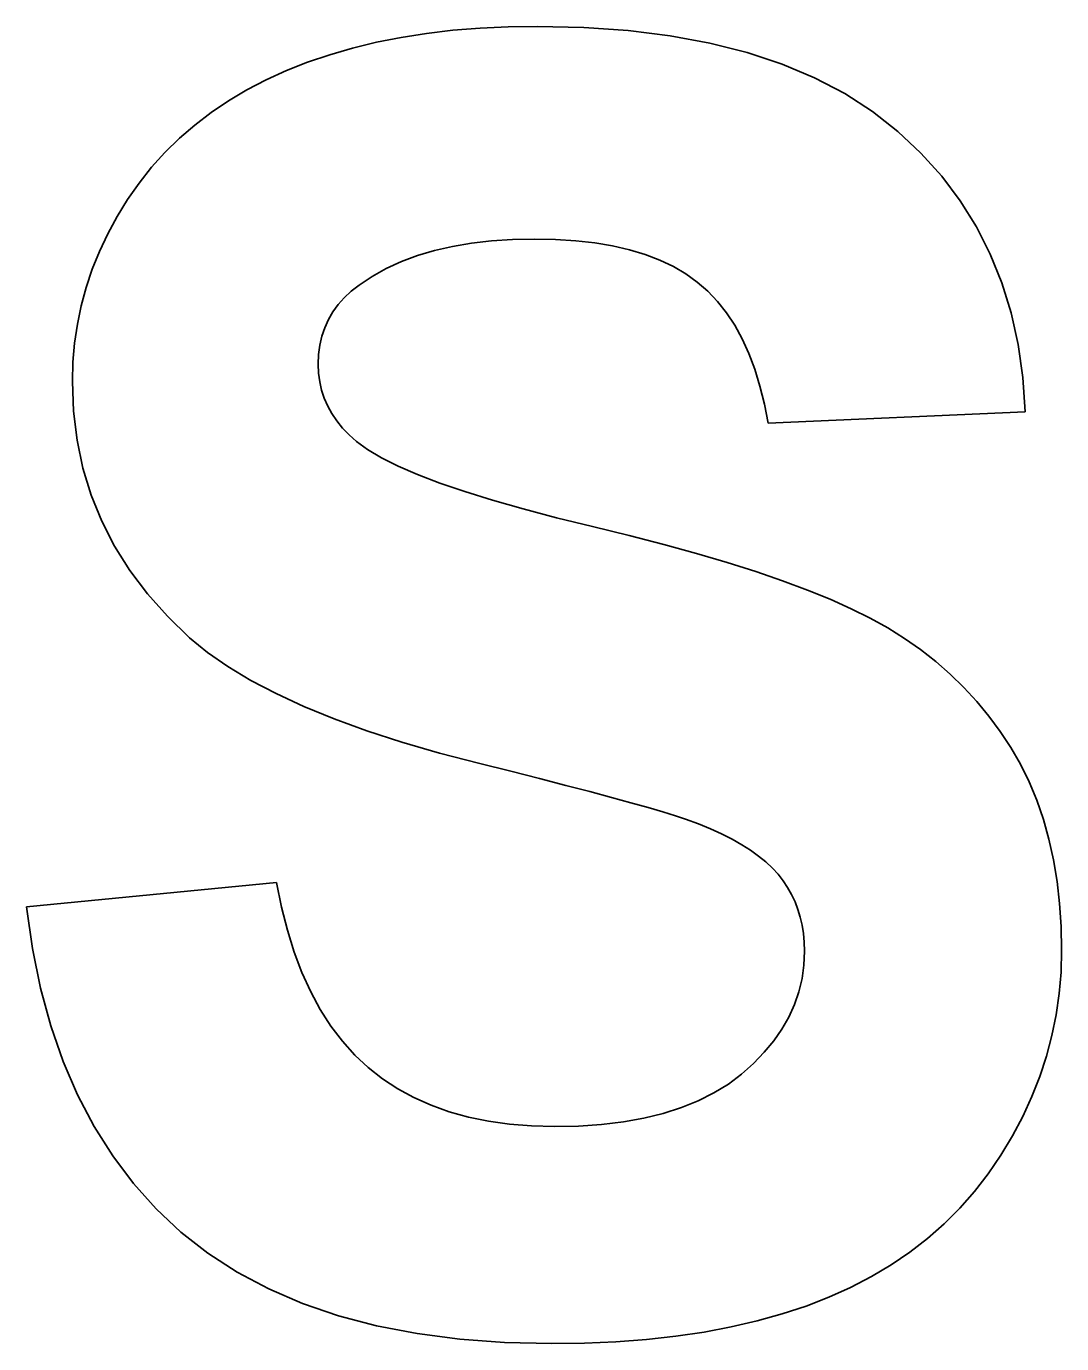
# Model space of a CAD drawing. Extents: x 23 to 417, y 3 to 294.
# Drawn here: x 217.199 to 217.85, y 106.909 to 107.737 of the extents above; entities that cross this region are included whole.
import ezdxf

# ---------------------------------------------------------------- set-up
doc = ezdxf.new("R2010")
doc.units = 0
doc.layers.get('0').update_dxf_attribs({"lineweight": 13})

# ---------------------------------------------------------------- blocks, each defined once
blk = doc.blocks.new('BLOCK4760')
at = {"color": 7, "lineweight": 35, "ltscale": 0.002026}
blk.add_line((-17.4864, 42.0926), (-17.4064, 42.1051), dxfattribs=at)
at = {"color": 7, "lineweight": 35, "ltscale": 0.002084}
blk.add_line((-17.4064, 42.1051), (-17.3236, 42.1149), dxfattribs=at)
at = {"color": 7, "lineweight": 35, "ltscale": 0.002144}
blk.add_line((-17.3236, 42.1149), (-17.2381, 42.1218), dxfattribs=at)
at = {"color": 7, "lineweight": 35, "ltscale": 0.002207}
blk.add_line((-17.2381, 42.1218), (-17.1499, 42.126), dxfattribs=at)
at = {"color": 7, "lineweight": 35, "ltscale": 0.002272}
blk.add_line((-17.1499, 42.126), (-17.0591, 42.1274), dxfattribs=at)
at = {"color": 7, "lineweight": 35, "ltscale": 0.003673}
blk.add_line((-17.0591, 42.1274), (-16.9122, 42.1241), dxfattribs=at)
at = {"color": 7, "lineweight": 35, "ltscale": 0.003495}
blk.add_line((-16.9122, 42.1241), (-16.7727, 42.1142), dxfattribs=at)
at = {"color": 7, "lineweight": 35, "ltscale": 0.003325}
blk.add_line((-16.7727, 42.1142), (-16.6407, 42.0977), dxfattribs=at)
at = {"color": 7, "lineweight": 35, "ltscale": 0.003167}
blk.add_line((-16.6407, 42.0977), (-16.5162, 42.0746), dxfattribs=at)
at = {"color": 7, "lineweight": 35, "ltscale": 0.001874}
blk.add_line((-17.7104, 42.0384), (-17.6384, 42.0592), dxfattribs=at)
at = {"color": 7, "lineweight": 35, "ltscale": 0.00192}
blk.add_line((-17.6384, 42.0592), (-17.5638, 42.0773), dxfattribs=at)
at = {"color": 7, "lineweight": 35, "ltscale": 0.001972}
blk.add_line((-17.5638, 42.0773), (-17.4864, 42.0926), dxfattribs=at)
at = {"color": 7, "lineweight": 35, "ltscale": 0.00302}
blk.add_line((-16.5162, 42.0746), (-16.3991, 42.0449), dxfattribs=at)
at = {"color": 7, "lineweight": 35, "ltscale": 0.00179}
blk.add_line((-17.8462, 41.9883), (-17.7797, 42.0147), dxfattribs=at)
at = {"color": 7, "lineweight": 35, "ltscale": 0.00183}
blk.add_line((-17.7797, 42.0147), (-17.7104, 42.0384), dxfattribs=at)
at = {"color": 7, "lineweight": 35, "ltscale": 0.002888}
blk.add_line((-16.3991, 42.0449), (-16.2895, 42.0086), dxfattribs=at)
at = {"color": 7, "lineweight": 35, "ltscale": 0.001751}
blk.add_line((-17.9099, 41.9592), (-17.8462, 41.9883), dxfattribs=at)
at = {"color": 7, "lineweight": 35, "ltscale": 0.002771}
blk.add_line((-16.2895, 42.0086), (-16.1873, 41.9656), dxfattribs=at)
at = {"color": 7, "lineweight": 35, "ltscale": 0.00171}
blk.add_line((-17.9705, 41.9275), (-17.9099, 41.9592), dxfattribs=at)
at = {"color": 7, "lineweight": 35, "ltscale": 0.002673}
blk.add_line((-16.1873, 41.9656), (-16.0925, 41.9161), dxfattribs=at)
at = {"color": 7, "lineweight": 35, "ltscale": 0.001643}
blk.add_line((-18.0826, 41.8566), (-18.0281, 41.8933), dxfattribs=at)
at = {"color": 7, "lineweight": 35, "ltscale": 0.001674}
blk.add_line((-18.0281, 41.8933), (-17.9705, 41.9275), dxfattribs=at)
at = {"color": 7, "lineweight": 35, "ltscale": 0.002594}
blk.add_line((-16.0925, 41.9161), (-16.0052, 41.86), dxfattribs=at)
at = {"color": 7, "lineweight": 35, "ltscale": 0.001618}
blk.add_line((-18.1341, 41.8174), (-18.0826, 41.8566), dxfattribs=at)
at = {"color": 7, "lineweight": 35, "ltscale": 0.002539}
for p, q in [((-16.0052, 41.86), (-15.9254, 41.7973)), ((-15.5696, 41.2268), (-15.5477, 41.1276))]:
    blk.add_line(p, q, dxfattribs=at)
at = {"color": 7, "lineweight": 35, "ltscale": 0.001599}
blk.add_line((-18.1825, 41.7756), (-18.1341, 41.8174), dxfattribs=at)
at = {"color": 7, "lineweight": 35, "ltscale": 0.001585}
blk.add_line((-18.2279, 41.7313), (-18.1825, 41.7756), dxfattribs=at)
at = {"color": 7, "lineweight": 35, "ltscale": 0.002489}
blk.add_line((-15.9254, 41.7973), (-15.8529, 41.729), dxfattribs=at)
at = {"color": 7, "lineweight": 35, "ltscale": 0.001578}
blk.add_line((-18.2701, 41.6844), (-18.2279, 41.7313), dxfattribs=at)
at = {"color": 7, "lineweight": 35, "ltscale": 0.002442}
blk.add_line((-15.8529, 41.729), (-15.7876, 41.6564), dxfattribs=at)
at = {"color": 7, "lineweight": 35, "ltscale": 0.001577}
blk.add_line((-18.3094, 41.635), (-18.2701, 41.6844), dxfattribs=at)
at = {"color": 7, "lineweight": 35, "ltscale": 0.002413}
blk.add_line((-15.7876, 41.6564), (-15.7295, 41.5793), dxfattribs=at)
at = {"color": 7, "lineweight": 35, "ltscale": 0.001582}
for p, q in [((-18.3456, 41.5831), (-18.3094, 41.635)), ((-16.0127, 40.2679), (-15.9574, 40.2371)), ((-16.764, 39.6878), (-16.8251, 39.7045))]:
    blk.add_line(p, q, dxfattribs=at)
at = {"color": 7, "lineweight": 35, "ltscale": 0.001573}
blk.add_line((-18.3785, 41.5295), (-18.3456, 41.5831), dxfattribs=at)
at = {"color": 7, "lineweight": 35, "ltscale": 0.002401}
blk.add_line((-15.7295, 41.5793), (-15.6787, 41.4978), dxfattribs=at)
at = {"color": 7, "lineweight": 35, "ltscale": 0.001546}
blk.add_line((-18.4079, 41.4751), (-18.3785, 41.5295), dxfattribs=at)
at = {"color": 7, "lineweight": 35, "ltscale": 0.001525}
blk.add_line((-18.4339, 41.4199), (-18.4079, 41.4751), dxfattribs=at)
at = {"color": 7, "lineweight": 35, "ltscale": 0.002409}
blk.add_line((-15.6787, 41.4978), (-15.6351, 41.4119), dxfattribs=at)
at = {"color": 7, "lineweight": 35, "ltscale": 0.001453}
blk.add_line((-17.3244, 41.4358), (-17.381, 41.4228), dxfattribs=at)
at = {"color": 7, "lineweight": 35, "ltscale": 0.001514}
for p, q in [((-17.2647, 41.4459), (-17.3244, 41.4358)), ((-17.392, 38.7372), (-17.335, 38.7168))]:
    blk.add_line(p, q, dxfattribs=at)
at = {"color": 7, "lineweight": 35, "ltscale": 0.001579}
blk.add_line((-17.2019, 41.4531), (-17.2647, 41.4459), dxfattribs=at)
at = {"color": 7, "lineweight": 35, "ltscale": 0.001649}
blk.add_line((-17.1361, 41.4575), (-17.2019, 41.4531), dxfattribs=at)
at = {"color": 7, "lineweight": 35, "ltscale": 0.001722}
for p, q in [((-17.0672, 41.4589), (-17.1361, 41.4575)), ((-17.8219, 39.2186), (-17.7975, 39.1542))]:
    blk.add_line(p, q, dxfattribs=at)
at = {"color": 7, "lineweight": 35, "ltscale": 0.001663}
for p, q in [((-17.0007, 41.4576), (-17.0672, 41.4589)), ((-16.0722, 40.2976), (-16.0127, 40.2679))]:
    blk.add_line(p, q, dxfattribs=at)
at = {"color": 7, "lineweight": 35, "ltscale": 0.001581}
blk.add_line((-16.9376, 41.4535), (-17.0007, 41.4576), dxfattribs=at)
at = {"color": 7, "lineweight": 35, "ltscale": 0.001501}
blk.add_line((-16.878, 41.4468), (-16.9376, 41.4535), dxfattribs=at)
at = {"color": 7, "lineweight": 35, "ltscale": 0.001427}
for p, q in [((-16.8217, 41.4373), (-16.878, 41.4468)), ((-17.5898, 38.8559), (-17.5449, 38.8207))]:
    blk.add_line(p, q, dxfattribs=at)
at = {"color": 7, "lineweight": 35, "ltscale": 0.001356}
blk.add_line((-16.7688, 41.4252), (-16.8217, 41.4373), dxfattribs=at)
at = {"color": 7, "lineweight": 35, "ltscale": 0.001509}
blk.add_line((-18.4564, 41.3639), (-18.4339, 41.4199), dxfattribs=at)
at = {"color": 7, "lineweight": 35, "ltscale": 0.001348}
blk.add_line((-17.4346, 41.4069), (-17.4851, 41.3881), dxfattribs=at)
at = {"color": 7, "lineweight": 35, "ltscale": 0.001397}
for p, q in [((-17.381, 41.4228), (-17.4346, 41.4069)), ((-16.7103, 39.6726), (-16.764, 39.6878))]:
    blk.add_line(p, q, dxfattribs=at)
at = {"color": 7, "lineweight": 35, "ltscale": 0.001291}
blk.add_line((-16.7194, 41.4103), (-16.7688, 41.4252), dxfattribs=at)
at = {"color": 7, "lineweight": 35, "ltscale": 0.001232}
blk.add_line((-16.6733, 41.3927), (-16.7194, 41.4103), dxfattribs=at)
at = {"color": 7, "lineweight": 35, "ltscale": 0.00118}
blk.add_line((-16.6307, 41.3725), (-16.6733, 41.3927), dxfattribs=at)
at = {"color": 7, "lineweight": 35, "ltscale": 0.002435}
blk.add_line((-15.6351, 41.4119), (-15.5988, 41.3215), dxfattribs=at)
at = {"color": 7, "lineweight": 35, "ltscale": 0.001497}
blk.add_line((-18.4755, 41.3072), (-18.4564, 41.3639), dxfattribs=at)
at = {"color": 7, "lineweight": 35, "ltscale": 0.001269}
blk.add_line((-17.5326, 41.3664), (-17.577, 41.3418), dxfattribs=at)
at = {"color": 7, "lineweight": 35, "ltscale": 0.001305}
blk.add_line((-17.4851, 41.3881), (-17.5326, 41.3664), dxfattribs=at)
at = {"color": 7, "lineweight": 35, "ltscale": 0.001136}
for p, q in [((-16.5915, 41.3495), (-16.6307, 41.3725)), ((-16.464, 41.2272), (-16.4922, 41.2629))]:
    blk.add_line(p, q, dxfattribs=at)
at = {"color": 7, "lineweight": 35, "ltscale": 0.000775271}
blk.add_line((-17.6184, 41.3143), (-17.6428, 41.2951), dxfattribs=at)
at = {"color": 7, "lineweight": 35, "ltscale": 0.001242}
blk.add_line((-17.577, 41.3418), (-17.6184, 41.3143), dxfattribs=at)
at = {"color": 7, "lineweight": 35, "ltscale": 0.001101}
blk.add_line((-16.5556, 41.3239), (-16.5915, 41.3495), dxfattribs=at)
at = {"color": 7, "lineweight": 35, "ltscale": 0.001092}
for p, q in [((-16.5227, 41.2951), (-16.5556, 41.3239)), ((-16.2207, 39.1779), (-16.2187, 39.2215))]:
    blk.add_line(p, q, dxfattribs=at)
at = {"color": 7, "lineweight": 35, "ltscale": 0.002478}
blk.add_line((-15.5988, 41.3215), (-15.5696, 41.2268), dxfattribs=at)
at = {"color": 7, "lineweight": 35, "ltscale": 0.001491}
blk.add_line((-18.4911, 41.2496), (-18.4755, 41.3072), dxfattribs=at)
at = {"color": 7, "lineweight": 35, "ltscale": 0.00072476}
blk.add_line((-17.6646, 41.2747), (-17.6838, 41.253), dxfattribs=at)
at = {"color": 7, "lineweight": 35, "ltscale": 0.000747046}
blk.add_line((-17.6428, 41.2951), (-17.6646, 41.2747), dxfattribs=at)
at = {"color": 7, "lineweight": 35, "ltscale": 0.00111}
blk.add_line((-16.4922, 41.2629), (-16.5227, 41.2951), dxfattribs=at)
at = {"color": 7, "lineweight": 35, "ltscale": 0.00149}
blk.add_line((-18.5032, 41.1912), (-18.4911, 41.2496), dxfattribs=at)
at = {"color": 7, "lineweight": 35, "ltscale": 0.000700188}
blk.add_line((-17.7005, 41.23), (-17.7146, 41.2058), dxfattribs=at)
at = {"color": 7, "lineweight": 35, "ltscale": 0.00070923}
blk.add_line((-17.6838, 41.253), (-17.7005, 41.23), dxfattribs=at)
at = {"color": 7, "lineweight": 35, "ltscale": 0.001172}
blk.add_line((-16.4382, 41.1881), (-16.464, 41.2272), dxfattribs=at)
at = {"color": 7, "lineweight": 35, "ltscale": 0.001494}
for p, q in [((-18.5119, 41.1321), (-18.5032, 41.1912)), ((-15.718, 40.0502), (-15.6775, 40.0063))]:
    blk.add_line(p, q, dxfattribs=at)
at = {"color": 7, "lineweight": 35, "ltscale": 0.000698762}
blk.add_line((-17.7146, 41.2058), (-17.7261, 41.1804), dxfattribs=at)
at = {"color": 7, "lineweight": 35, "ltscale": 0.001215}
blk.add_line((-16.4148, 41.1455), (-16.4382, 41.1881), dxfattribs=at)
at = {"color": 7, "lineweight": 35, "ltscale": 0.000716982}
blk.add_line((-17.7351, 41.1537), (-17.7415, 41.1257), dxfattribs=at)
at = {"color": 7, "lineweight": 35, "ltscale": 0.000704605}
blk.add_line((-17.7261, 41.1804), (-17.7351, 41.1537), dxfattribs=at)
at = {"color": 7, "lineweight": 35, "ltscale": 0.001266}
blk.add_line((-16.3937, 41.0994), (-16.4148, 41.1455), dxfattribs=at)
at = {"color": 7, "lineweight": 35, "ltscale": 0.001504}
blk.add_line((-18.5171, 41.0722), (-18.5119, 41.1321), dxfattribs=at)
at = {"color": 7, "lineweight": 35, "ltscale": 0.000737243}
blk.add_line((-17.7415, 41.1257), (-17.7454, 41.0965), dxfattribs=at)
at = {"color": 7, "lineweight": 35, "ltscale": 0.002616}
blk.add_line((-15.5477, 41.1276), (-15.5331, 41.024), dxfattribs=at)
at = {"color": 7, "lineweight": 35, "ltscale": 0.001518}
for p, q in [((-18.5188, 41.0115), (-18.5171, 41.0722)), ((-15.8543, 40.1689), (-15.8064, 40.1315))]:
    blk.add_line(p, q, dxfattribs=at)
at = {"color": 7, "lineweight": 35, "ltscale": 0.000762458}
blk.add_line((-17.7454, 41.0965), (-17.7466, 41.066), dxfattribs=at)
at = {"color": 7, "lineweight": 35, "ltscale": 0.000699859}
blk.add_line((-17.7466, 41.066), (-17.7454, 41.038), dxfattribs=at)
at = {"color": 7, "lineweight": 35, "ltscale": 0.001324}
blk.add_line((-16.3751, 41.0499), (-16.3937, 41.0994), dxfattribs=at)
at = {"color": 7, "lineweight": 35, "ltscale": 0.000684595}
blk.add_line((-17.7454, 41.038), (-17.7418, 41.0109), dxfattribs=at)
at = {"color": 7, "lineweight": 35, "ltscale": 0.001386}
blk.add_line((-16.3588, 40.9969), (-16.3751, 41.0499), dxfattribs=at)
at = {"color": 7, "lineweight": 35, "ltscale": 0.002707}
blk.add_line((-15.5331, 41.024), (-15.5256, 40.9159), dxfattribs=at)
at = {"color": 7, "lineweight": 35, "ltscale": 0.002339}
blk.add_line((-18.5151, 40.9179), (-18.5188, 41.0115), dxfattribs=at)
at = {"color": 7, "lineweight": 35, "ltscale": 0.000675337}
blk.add_line((-17.7418, 41.0109), (-17.7358, 40.9846), dxfattribs=at)
at = {"color": 7, "lineweight": 35, "ltscale": 0.000671444}
blk.add_line((-17.7358, 40.9846), (-17.7274, 40.9591), dxfattribs=at)
at = {"color": 7, "lineweight": 35, "ltscale": 0.001454}
blk.add_line((-16.3448, 40.9404), (-16.3588, 40.9969), dxfattribs=at)
at = {"color": 7, "lineweight": 35, "ltscale": 0.000673877}
blk.add_line((-17.7274, 40.9591), (-17.7166, 40.9344), dxfattribs=at)
at = {"color": 7, "lineweight": 35, "ltscale": 0.001526}
blk.add_line((-16.3333, 40.8805), (-16.3448, 40.9404), dxfattribs=at)
at = {"color": 7, "lineweight": 35, "ltscale": 0.002282}
blk.add_line((-18.5041, 40.8273), (-18.5151, 40.9179), dxfattribs=at)
at = {"color": 7, "lineweight": 35, "ltscale": 0.000681773}
blk.add_line((-17.7166, 40.9344), (-17.7034, 40.9105), dxfattribs=at)
at = {"color": 7, "lineweight": 35, "ltscale": 0.000696083}
blk.add_line((-17.7034, 40.9105), (-17.6878, 40.8874), dxfattribs=at)
at = {"color": 7, "lineweight": 35, "ltscale": 0.020211}
blk.add_line((-15.5256, 40.9159), (-16.3333, 40.8805), dxfattribs=at)
at = {"color": 7, "lineweight": 35, "ltscale": 0.000715521}
blk.add_line((-17.6878, 40.8874), (-17.6698, 40.8652), dxfattribs=at)
at = {"color": 7, "lineweight": 35, "ltscale": 0.000739847}
blk.add_line((-17.6698, 40.8652), (-17.6494, 40.8438), dxfattribs=at)
at = {"color": 7, "lineweight": 35, "ltscale": 0.002241}
blk.add_line((-18.4857, 40.7396), (-18.5041, 40.8273), dxfattribs=at)
at = {"color": 7, "lineweight": 35, "ltscale": 0.000768122}
blk.add_line((-17.6494, 40.8438), (-17.6266, 40.8232), dxfattribs=at)
at = {"color": 7, "lineweight": 35, "ltscale": 0.001085}
blk.add_line((-17.6266, 40.8232), (-17.5917, 40.7974), dxfattribs=at)
at = {"color": 7, "lineweight": 35, "ltscale": 0.00127}
blk.add_line((-17.5917, 40.7974), (-17.548, 40.7714), dxfattribs=at)
at = {"color": 7, "lineweight": 35, "ltscale": 0.001465}
blk.add_line((-17.548, 40.7714), (-17.4956, 40.7452), dxfattribs=at)
at = {"color": 7, "lineweight": 35, "ltscale": 0.002216}
blk.add_line((-18.4599, 40.6548), (-18.4857, 40.7396), dxfattribs=at)
at = {"color": 7, "lineweight": 35, "ltscale": 0.001664}
blk.add_line((-17.4956, 40.7452), (-17.4345, 40.7188), dxfattribs=at)
at = {"color": 7, "lineweight": 35, "ltscale": 0.001869}
blk.add_line((-17.4345, 40.7188), (-17.3646, 40.6922), dxfattribs=at)
at = {"color": 7, "lineweight": 35, "ltscale": 0.002076}
blk.add_line((-17.3646, 40.6922), (-17.2861, 40.6654), dxfattribs=at)
at = {"color": 7, "lineweight": 35, "ltscale": 0.00221}
blk.add_line((-18.4267, 40.5728), (-18.4599, 40.6548), dxfattribs=at)
at = {"color": 7, "lineweight": 35, "ltscale": 0.002285}
blk.add_line((-17.2861, 40.6654), (-17.1988, 40.6383), dxfattribs=at)
at = {"color": 7, "lineweight": 35, "ltscale": 0.002496}
blk.add_line((-17.1988, 40.6383), (-17.1027, 40.611), dxfattribs=at)
at = {"color": 7, "lineweight": 35, "ltscale": 0.002708}
blk.add_line((-17.1027, 40.611), (-16.9979, 40.5835), dxfattribs=at)
at = {"color": 7, "lineweight": 35, "ltscale": 0.00222}
blk.add_line((-18.3862, 40.4938), (-18.4267, 40.5728), dxfattribs=at)
at = {"color": 7, "lineweight": 35, "ltscale": 0.002921}
blk.add_line((-16.9979, 40.5835), (-16.8844, 40.5558), dxfattribs=at)
at = {"color": 7, "lineweight": 35, "ltscale": 0.002954}
blk.add_line((-16.8844, 40.5558), (-16.7696, 40.5279), dxfattribs=at)
at = {"color": 7, "lineweight": 35, "ltscale": 0.002806}
blk.add_line((-16.7696, 40.5279), (-16.661, 40.4997), dxfattribs=at)
at = {"color": 7, "lineweight": 35, "ltscale": 0.002249}
blk.add_line((-18.3383, 40.4176), (-18.3862, 40.4938), dxfattribs=at)
at = {"color": 7, "lineweight": 35, "ltscale": 0.002659}
blk.add_line((-16.661, 40.4997), (-16.5585, 40.4714), dxfattribs=at)
at = {"color": 7, "lineweight": 35, "ltscale": 0.002513}
blk.add_line((-16.5585, 40.4714), (-16.4621, 40.4429), dxfattribs=at)
at = {"color": 7, "lineweight": 35, "ltscale": 0.002367}
blk.add_line((-16.4621, 40.4429), (-16.3718, 40.4142), dxfattribs=at)
at = {"color": 7, "lineweight": 35, "ltscale": 0.002294}
blk.add_line((-18.2831, 40.3444), (-18.3383, 40.4176), dxfattribs=at)
at = {"color": 7, "lineweight": 35, "ltscale": 0.002223}
blk.add_line((-16.3718, 40.4142), (-16.2877, 40.3854), dxfattribs=at)
at = {"color": 7, "lineweight": 35, "ltscale": 0.00208}
blk.add_line((-16.2877, 40.3854), (-16.2097, 40.3563), dxfattribs=at)
at = {"color": 7, "lineweight": 35, "ltscale": 0.002355}
blk.add_line((-18.2205, 40.274), (-18.2831, 40.3444), dxfattribs=at)
at = {"color": 7, "lineweight": 35, "ltscale": 0.001939}
blk.add_line((-16.2097, 40.3563), (-16.1379, 40.327), dxfattribs=at)
at = {"color": 7, "lineweight": 35, "ltscale": 0.0018}
blk.add_line((-16.1379, 40.327), (-16.0722, 40.2976), dxfattribs=at)
at = {"color": 7, "lineweight": 35, "ltscale": 0.002431}
blk.add_line((-18.1505, 40.2065), (-18.2205, 40.274), dxfattribs=at)
at = {"color": 7, "lineweight": 35, "ltscale": 0.001557}
blk.add_line((-15.9574, 40.2371), (-15.9046, 40.2041), dxfattribs=at)
at = {"color": 7, "lineweight": 35, "ltscale": 0.00182}
blk.add_line((-18.0942, 40.1603), (-18.1505, 40.2065), dxfattribs=at)
at = {"color": 7, "lineweight": 35, "ltscale": 0.001536}
blk.add_line((-15.9046, 40.2041), (-15.8543, 40.1689), dxfattribs=at)
at = {"color": 7, "lineweight": 35, "ltscale": 0.001952}
blk.add_line((-18.0302, 40.1156), (-18.0942, 40.1603), dxfattribs=at)
at = {"color": 7, "lineweight": 35, "ltscale": 0.002095}
blk.add_line((-17.9584, 40.0724), (-18.0302, 40.1156), dxfattribs=at)
at = {"color": 7, "lineweight": 35, "ltscale": 0.001506}
blk.add_line((-15.8064, 40.1315), (-15.761, 40.0919), dxfattribs=at)
at = {"color": 7, "lineweight": 35, "ltscale": 0.002246}
blk.add_line((-17.8789, 40.0306), (-17.9584, 40.0724), dxfattribs=at)
at = {"color": 7, "lineweight": 35, "ltscale": 0.001498}
blk.add_line((-15.761, 40.0919), (-15.718, 40.0502), dxfattribs=at)
at = {"color": 7, "lineweight": 35, "ltscale": 0.002403}
blk.add_line((-17.7917, 39.9903), (-17.8789, 40.0306), dxfattribs=at)
at = {"color": 7, "lineweight": 35, "ltscale": 0.002566}
blk.add_line((-17.6967, 39.9515), (-17.7917, 39.9903), dxfattribs=at)
at = {"color": 7, "lineweight": 35, "ltscale": 0.001495}
blk.add_line((-15.6775, 40.0063), (-15.6394, 39.9602), dxfattribs=at)
at = {"color": 7, "lineweight": 35, "ltscale": 0.002734}
blk.add_line((-17.5939, 39.9141), (-17.6967, 39.9515), dxfattribs=at)
at = {"color": 7, "lineweight": 35, "ltscale": 0.0015}
blk.add_line((-15.6394, 39.9602), (-15.6038, 39.9119), dxfattribs=at)
at = {"color": 7, "lineweight": 35, "ltscale": 0.002905}
blk.add_line((-17.4834, 39.8782), (-17.5939, 39.9141), dxfattribs=at)
at = {"color": 7, "lineweight": 35, "ltscale": 0.00151}
blk.add_line((-15.6038, 39.9119), (-15.5707, 39.8614), dxfattribs=at)
at = {"color": 7, "lineweight": 35, "ltscale": 0.003079}
blk.add_line((-17.3651, 39.8438), (-17.4834, 39.8782), dxfattribs=at)
at = {"color": 7, "lineweight": 35, "ltscale": 0.001522}
blk.add_line((-15.5707, 39.8614), (-15.5403, 39.8086), dxfattribs=at)
at = {"color": 7, "lineweight": 35, "ltscale": 0.003256}
blk.add_line((-17.2391, 39.8109), (-17.3651, 39.8438), dxfattribs=at)
at = {"color": 7, "lineweight": 35, "ltscale": 0.002508}
blk.add_line((-17.1418, 39.7866), (-17.2391, 39.8109), dxfattribs=at)
at = {"color": 7, "lineweight": 35, "ltscale": 0.002323}
blk.add_line((-17.0518, 39.7638), (-17.1418, 39.7866), dxfattribs=at)
at = {"color": 7, "lineweight": 35, "ltscale": 0.001538}
for p, q in [((-15.5403, 39.8086), (-15.5132, 39.7534)), ((-17.7399, 39.038), (-17.7068, 38.9862))]:
    blk.add_line(p, q, dxfattribs=at)
at = {"color": 7, "lineweight": 35, "ltscale": 0.002138}
blk.add_line((-16.9689, 39.7425), (-17.0518, 39.7638), dxfattribs=at)
at = {"color": 7, "lineweight": 35, "ltscale": 0.001953}
blk.add_line((-16.8934, 39.7227), (-16.9689, 39.7425), dxfattribs=at)
at = {"color": 7, "lineweight": 35, "ltscale": 0.00156}
blk.add_line((-15.5132, 39.7534), (-15.4893, 39.6957), dxfattribs=at)
at = {"color": 7, "lineweight": 35, "ltscale": 0.001767}
blk.add_line((-16.8251, 39.7045), (-16.8934, 39.7227), dxfattribs=at)
at = {"color": 7, "lineweight": 35, "ltscale": 0.001589}
blk.add_line((-15.4893, 39.6957), (-15.4685, 39.6357), dxfattribs=at)
at = {"color": 7, "lineweight": 35, "ltscale": 0.001212}
blk.add_line((-16.6638, 39.659), (-16.7103, 39.6726), dxfattribs=at)
at = {"color": 7, "lineweight": 35, "ltscale": 0.001027}
blk.add_line((-16.6245, 39.6469), (-16.6638, 39.659), dxfattribs=at)
at = {"color": 7, "lineweight": 35, "ltscale": 0.000842853}
blk.add_line((-16.5925, 39.6363), (-16.6245, 39.6469), dxfattribs=at)
at = {"color": 7, "lineweight": 35, "ltscale": 0.001073}
for p, q in [((-16.5523, 39.6213), (-16.5925, 39.6363)), ((-16.2266, 39.1354), (-16.2207, 39.1779))]:
    blk.add_line(p, q, dxfattribs=at)
at = {"color": 7, "lineweight": 35, "ltscale": 0.00102}
blk.add_line((-16.5145, 39.6058), (-16.5523, 39.6213), dxfattribs=at)
at = {"color": 7, "lineweight": 35, "ltscale": 0.001623}
blk.add_line((-15.4685, 39.6357), (-15.4509, 39.5732), dxfattribs=at)
at = {"color": 7, "lineweight": 35, "ltscale": 0.000968295}
blk.add_line((-16.4792, 39.5897), (-16.5145, 39.6058), dxfattribs=at)
at = {"color": 7, "lineweight": 35, "ltscale": 0.00091836}
blk.add_line((-16.4465, 39.5732), (-16.4792, 39.5897), dxfattribs=at)
at = {"color": 7, "lineweight": 35, "ltscale": 0.000869402}
blk.add_line((-16.4161, 39.5561), (-16.4465, 39.5732), dxfattribs=at)
at = {"color": 7, "lineweight": 35, "ltscale": 0.001662}
blk.add_line((-15.4509, 39.5732), (-15.4366, 39.5083), dxfattribs=at)
at = {"color": 7, "lineweight": 35, "ltscale": 0.000822817}
blk.add_line((-16.3883, 39.5385), (-16.4161, 39.5561), dxfattribs=at)
at = {"color": 7, "lineweight": 35, "ltscale": 0.000778263}
blk.add_line((-16.363, 39.5204), (-16.3883, 39.5385), dxfattribs=at)
at = {"color": 7, "lineweight": 35, "ltscale": 0.000736989}
blk.add_line((-16.3401, 39.5018), (-16.363, 39.5204), dxfattribs=at)
at = {"color": 7, "lineweight": 35, "ltscale": 0.000698937}
blk.add_line((-16.3198, 39.4827), (-16.3401, 39.5018), dxfattribs=at)
at = {"color": 7, "lineweight": 35, "ltscale": 0.001707}
blk.add_line((-15.4366, 39.5083), (-15.4254, 39.4409), dxfattribs=at)
at = {"color": 7, "lineweight": 35, "ltscale": 0.000664305}
blk.add_line((-16.3019, 39.463), (-16.3198, 39.4827), dxfattribs=at)
at = {"color": 7, "lineweight": 35, "ltscale": 0.000644015}
blk.add_line((-16.2861, 39.4427), (-16.3019, 39.463), dxfattribs=at)
at = {"color": 7, "lineweight": 35, "ltscale": 0.019738}
blk.add_line((-18.6634, 39.3607), (-17.8776, 39.4371), dxfattribs=at)
at = {"color": 7, "lineweight": 35, "ltscale": 0.001965}
blk.add_line((-17.8776, 39.4371), (-17.862, 39.3601), dxfattribs=at)
at = {"color": 7, "lineweight": 35, "ltscale": 0.000637018}
blk.add_line((-16.2719, 39.4215), (-16.2861, 39.4427), dxfattribs=at)
at = {"color": 7, "lineweight": 35, "ltscale": 0.000633096}
blk.add_line((-16.2595, 39.3995), (-16.2719, 39.4215), dxfattribs=at)
at = {"color": 7, "lineweight": 35, "ltscale": 0.001756}
blk.add_line((-15.4254, 39.4409), (-15.4174, 39.3711), dxfattribs=at)
at = {"color": 7, "lineweight": 35, "ltscale": 0.000632567}
blk.add_line((-16.2486, 39.3766), (-16.2595, 39.3995), dxfattribs=at)
at = {"color": 7, "lineweight": 35, "ltscale": 0.000635799}
blk.add_line((-16.2395, 39.3529), (-16.2486, 39.3766), dxfattribs=at)
at = {"color": 7, "lineweight": 35, "ltscale": 0.001809}
blk.add_line((-15.4174, 39.3711), (-15.4126, 39.2989), dxfattribs=at)
at = {"color": 7, "lineweight": 35, "ltscale": 0.00331}
blk.add_line((-18.6443, 39.2297), (-18.6634, 39.3607), dxfattribs=at)
at = {"color": 7, "lineweight": 35, "ltscale": 0.001879}
blk.add_line((-17.862, 39.3601), (-17.8434, 39.2872), dxfattribs=at)
at = {"color": 7, "lineweight": 35, "ltscale": 0.0006421}
blk.add_line((-16.232, 39.3283), (-16.2395, 39.3529), dxfattribs=at)
at = {"color": 7, "lineweight": 35, "ltscale": 0.000651929}
blk.add_line((-16.2262, 39.3029), (-16.232, 39.3283), dxfattribs=at)
at = {"color": 7, "lineweight": 35, "ltscale": 0.001798}
blk.add_line((-17.8434, 39.2872), (-17.8219, 39.2186), dxfattribs=at)
at = {"color": 7, "lineweight": 35, "ltscale": 0.00066471}
blk.add_line((-16.222, 39.2766), (-16.2262, 39.3029), dxfattribs=at)
at = {"color": 7, "lineweight": 35, "ltscale": 0.001867}
blk.add_line((-15.4126, 39.2989), (-15.411, 39.2243), dxfattribs=at)
at = {"color": 7, "lineweight": 35, "ltscale": 0.000680384}
blk.add_line((-16.2195, 39.2495), (-16.222, 39.2766), dxfattribs=at)
at = {"color": 7, "lineweight": 35, "ltscale": 0.000699154}
blk.add_line((-16.2187, 39.2215), (-16.2195, 39.2495), dxfattribs=at)
at = {"color": 7, "lineweight": 35, "ltscale": 0.003181}
blk.add_line((-18.6187, 39.105), (-18.6443, 39.2297), dxfattribs=at)
at = {"color": 7, "lineweight": 35, "ltscale": 0.001709}
blk.add_line((-15.411, 39.2243), (-15.4129, 39.156), dxfattribs=at)
at = {"color": 7, "lineweight": 35, "ltscale": 0.001653}
blk.add_line((-17.7975, 39.1542), (-17.7702, 39.094), dxfattribs=at)
at = {"color": 7, "lineweight": 35, "ltscale": 0.001064}
blk.add_line((-16.2365, 39.094), (-16.2266, 39.1354), dxfattribs=at)
at = {"color": 7, "lineweight": 35, "ltscale": 0.001693}
blk.add_line((-15.4129, 39.156), (-15.4187, 39.0885), dxfattribs=at)
at = {"color": 7, "lineweight": 35, "ltscale": 0.003063}
blk.add_line((-18.5865, 38.9868), (-18.6187, 39.105), dxfattribs=at)
at = {"color": 7, "lineweight": 35, "ltscale": 0.001591}
blk.add_line((-17.7702, 39.094), (-17.7399, 39.038), dxfattribs=at)
at = {"color": 7, "lineweight": 35, "ltscale": 0.001065}
blk.add_line((-16.2503, 39.0537), (-16.2365, 39.094), dxfattribs=at)
at = {"color": 7, "lineweight": 35, "ltscale": 0.001681}
blk.add_line((-15.4187, 39.0885), (-15.4282, 39.0219), dxfattribs=at)
at = {"color": 7, "lineweight": 35, "ltscale": 0.001076}
blk.add_line((-16.2681, 39.0145), (-16.2503, 39.0537), dxfattribs=at)
at = {"color": 7, "lineweight": 35, "ltscale": 0.001096}
blk.add_line((-16.2899, 38.9765), (-16.2681, 39.0145), dxfattribs=at)
at = {"color": 7, "lineweight": 35, "ltscale": 0.001676}
blk.add_line((-15.4282, 39.0219), (-15.4416, 38.9562), dxfattribs=at)
at = {"color": 7, "lineweight": 35, "ltscale": 0.002958}
blk.add_line((-18.5477, 38.875), (-18.5865, 38.9868), dxfattribs=at)
at = {"color": 7, "lineweight": 35, "ltscale": 0.001493}
blk.add_line((-17.7068, 38.9862), (-17.6707, 38.9385), dxfattribs=at)
at = {"color": 7, "lineweight": 35, "ltscale": 0.001125}
blk.add_line((-16.3156, 38.9395), (-16.2899, 38.9765), dxfattribs=at)
at = {"color": 7, "lineweight": 35, "ltscale": 0.001677}
blk.add_line((-15.4416, 38.9562), (-15.4588, 38.8914), dxfattribs=at)
at = {"color": 7, "lineweight": 35, "ltscale": 0.001459}
blk.add_line((-17.6707, 38.9385), (-17.6317, 38.8951), dxfattribs=at)
at = {"color": 7, "lineweight": 35, "ltscale": 0.001163}
blk.add_line((-16.3453, 38.9037), (-16.3156, 38.9395), dxfattribs=at)
at = {"color": 7, "lineweight": 35, "ltscale": 0.002868}
blk.add_line((-18.5024, 38.7696), (-18.5477, 38.875), dxfattribs=at)
at = {"color": 7, "lineweight": 35, "ltscale": 0.001435}
blk.add_line((-17.6317, 38.8951), (-17.5898, 38.8559), dxfattribs=at)
at = {"color": 7, "lineweight": 35, "ltscale": 0.00126}
blk.add_line((-16.4165, 38.8355), (-16.3789, 38.869), dxfattribs=at)
at = {"color": 7, "lineweight": 35, "ltscale": 0.001208}
blk.add_line((-16.3789, 38.869), (-16.3453, 38.9037), dxfattribs=at)
at = {"color": 7, "lineweight": 35, "ltscale": 0.001683}
blk.add_line((-15.4588, 38.8914), (-15.4798, 38.8274), dxfattribs=at)
at = {"color": 7, "lineweight": 35, "ltscale": 0.0013}
blk.add_line((-16.458, 38.8041), (-16.4165, 38.8355), dxfattribs=at)
at = {"color": 7, "lineweight": 35, "ltscale": 0.001695}
blk.add_line((-15.4798, 38.8274), (-15.5046, 38.7644), dxfattribs=at)
at = {"color": 7, "lineweight": 35, "ltscale": 0.001434}
blk.add_line((-17.5449, 38.8207), (-17.4969, 38.7891), dxfattribs=at)
at = {"color": 7, "lineweight": 35, "ltscale": 0.001451}
blk.add_line((-17.4969, 38.7891), (-17.446, 38.7613), dxfattribs=at)
at = {"color": 7, "lineweight": 35, "ltscale": 0.001333}
blk.add_line((-16.5033, 38.776), (-16.458, 38.8041), dxfattribs=at)
at = {"color": 7, "lineweight": 35, "ltscale": 0.002793}
blk.add_line((-18.4506, 38.6707), (-18.5024, 38.7696), dxfattribs=at)
at = {"color": 7, "lineweight": 35, "ltscale": 0.001478}
blk.add_line((-17.446, 38.7613), (-17.392, 38.7372), dxfattribs=at)
at = {"color": 7, "lineweight": 35, "ltscale": 0.00143}
blk.add_line((-16.6055, 38.7298), (-16.5525, 38.7513), dxfattribs=at)
at = {"color": 7, "lineweight": 35, "ltscale": 0.001376}
blk.add_line((-16.5525, 38.7513), (-16.5033, 38.776), dxfattribs=at)
at = {"color": 7, "lineweight": 35, "ltscale": 0.001712}
blk.add_line((-15.5046, 38.7644), (-15.5333, 38.7021), dxfattribs=at)
at = {"color": 7, "lineweight": 35, "ltscale": 0.001558}
blk.add_line((-17.335, 38.7168), (-17.2749, 38.7001), dxfattribs=at)
at = {"color": 7, "lineweight": 35, "ltscale": 0.001563}
blk.add_line((-16.7231, 38.6968), (-16.6624, 38.7116), dxfattribs=at)
at = {"color": 7, "lineweight": 35, "ltscale": 0.001492}
blk.add_line((-16.6624, 38.7116), (-16.6055, 38.7298), dxfattribs=at)
at = {"color": 7, "lineweight": 35, "ltscale": 0.001735}
blk.add_line((-15.5333, 38.7021), (-15.5657, 38.6408), dxfattribs=at)
at = {"color": 7, "lineweight": 35, "ltscale": 0.002736}
blk.add_line((-18.3922, 38.5781), (-18.4506, 38.6707), dxfattribs=at)
at = {"color": 7, "lineweight": 35, "ltscale": 0.00161}
blk.add_line((-17.2749, 38.7001), (-17.2119, 38.6871), dxfattribs=at)
at = {"color": 7, "lineweight": 35, "ltscale": 0.001668}
blk.add_line((-17.2119, 38.6871), (-17.1458, 38.6778), dxfattribs=at)
at = {"color": 7, "lineweight": 35, "ltscale": 0.001734}
blk.add_line((-17.1458, 38.6778), (-17.0766, 38.6722), dxfattribs=at)
at = {"color": 7, "lineweight": 35, "ltscale": 0.001804}
blk.add_line((-17.0766, 38.6722), (-17.0045, 38.6704), dxfattribs=at)
at = {"color": 7, "lineweight": 35, "ltscale": 0.001903}
blk.add_line((-17.0045, 38.6704), (-16.9284, 38.672), dxfattribs=at)
at = {"color": 7, "lineweight": 35, "ltscale": 0.001811}
blk.add_line((-16.9284, 38.672), (-16.8561, 38.677), dxfattribs=at)
at = {"color": 7, "lineweight": 35, "ltscale": 0.001723}
blk.add_line((-16.8561, 38.677), (-16.7877, 38.6852), dxfattribs=at)
at = {"color": 7, "lineweight": 35, "ltscale": 0.00164}
blk.add_line((-16.7877, 38.6852), (-16.7231, 38.6968), dxfattribs=at)
at = {"color": 7, "lineweight": 35, "ltscale": 0.001763}
blk.add_line((-15.5657, 38.6408), (-15.602, 38.5803), dxfattribs=at)
at = {"color": 7, "lineweight": 35, "ltscale": 0.002697}
blk.add_line((-18.3273, 38.4919), (-18.3922, 38.5781), dxfattribs=at)
at = {"color": 7, "lineweight": 35, "ltscale": 0.001768}
blk.add_line((-15.602, 38.5803), (-15.6418, 38.5219), dxfattribs=at)
at = {"color": 7, "lineweight": 35, "ltscale": 0.001753}
blk.add_line((-15.6418, 38.5219), (-15.6848, 38.4665), dxfattribs=at)
at = {"color": 7, "lineweight": 35, "ltscale": 0.002677}
for p, q in [((-18.2558, 38.4122), (-18.3273, 38.4919)), ((-18.1777, 38.3389), (-18.2558, 38.4122))]:
    blk.add_line(p, q, dxfattribs=at)
at = {"color": 7, "lineweight": 35, "ltscale": 0.001744}
blk.add_line((-15.6848, 38.4665), (-15.7309, 38.4141), dxfattribs=at)
at = {"color": 7, "lineweight": 35, "ltscale": 0.001741}
blk.add_line((-15.7309, 38.4141), (-15.7801, 38.3649), dxfattribs=at)
at = {"color": 7, "lineweight": 35, "ltscale": 0.002696}
blk.add_line((-18.0929, 38.2723), (-18.1777, 38.3389), dxfattribs=at)
at = {"color": 7, "lineweight": 35, "ltscale": 0.001747}
blk.add_line((-15.7801, 38.3649), (-15.8326, 38.3187), dxfattribs=at)
at = {"color": 7, "lineweight": 35, "ltscale": 0.001758}
blk.add_line((-15.8326, 38.3187), (-15.8882, 38.2757), dxfattribs=at)
at = {"color": 7, "lineweight": 35, "ltscale": 0.002738}
blk.add_line((-18.001, 38.2127), (-18.0929, 38.2723), dxfattribs=at)
at = {"color": 7, "lineweight": 35, "ltscale": 0.001777}
blk.add_line((-15.8882, 38.2757), (-15.947, 38.2357), dxfattribs=at)
at = {"color": 7, "lineweight": 35, "ltscale": 0.002801}
blk.add_line((-17.9021, 38.1601), (-18.001, 38.2127), dxfattribs=at)
at = {"color": 7, "lineweight": 35, "ltscale": 0.001803}
blk.add_line((-15.947, 38.2357), (-16.0089, 38.1988), dxfattribs=at)
at = {"color": 7, "lineweight": 35, "ltscale": 0.001872}
blk.add_line((-16.074, 38.165), (-16.1423, 38.1342), dxfattribs=at)
at = {"color": 7, "lineweight": 35, "ltscale": 0.001834}
blk.add_line((-16.0089, 38.1988), (-16.074, 38.165), dxfattribs=at)
at = {"color": 7, "lineweight": 35, "ltscale": 0.002883}
blk.add_line((-17.7962, 38.1145), (-17.9021, 38.1601), dxfattribs=at)
at = {"color": 7, "lineweight": 35, "ltscale": 0.001919}
blk.add_line((-16.1423, 38.1342), (-16.2138, 38.1065), dxfattribs=at)
at = {"color": 7, "lineweight": 35, "ltscale": 0.002985}
blk.add_line((-17.6832, 38.0759), (-17.7962, 38.1145), dxfattribs=at)
at = {"color": 7, "lineweight": 35, "ltscale": 0.002036}
blk.add_line((-16.2889, 38.0817), (-16.3673, 38.0598), dxfattribs=at)
at = {"color": 7, "lineweight": 35, "ltscale": 0.001975}
blk.add_line((-16.2138, 38.1065), (-16.2889, 38.0817), dxfattribs=at)
at = {"color": 7, "lineweight": 35, "ltscale": 0.003103}
blk.add_line((-17.5632, 38.0443), (-17.6832, 38.0759), dxfattribs=at)
at = {"color": 7, "lineweight": 35, "ltscale": 0.003236}
blk.add_line((-17.4361, 38.0198), (-17.5632, 38.0443), dxfattribs=at)
at = {"color": 7, "lineweight": 35, "ltscale": 0.00217}
blk.add_line((-16.4492, 38.0408), (-16.5345, 38.0247), dxfattribs=at)
at = {"color": 7, "lineweight": 35, "ltscale": 0.002101}
blk.add_line((-16.3673, 38.0598), (-16.4492, 38.0408), dxfattribs=at)
at = {"color": 7, "lineweight": 35, "ltscale": 0.003381}
blk.add_line((-17.302, 38.0023), (-17.4361, 38.0198), dxfattribs=at)
at = {"color": 7, "lineweight": 35, "ltscale": 0.003539}
blk.add_line((-17.1609, 37.9918), (-17.302, 38.0023), dxfattribs=at)
at = {"color": 7, "lineweight": 35, "ltscale": 0.002398}
blk.add_line((-16.7155, 38.0014), (-16.8111, 37.9941), dxfattribs=at)
at = {"color": 7, "lineweight": 35, "ltscale": 0.002319}
blk.add_line((-16.6233, 38.0116), (-16.7155, 38.0014), dxfattribs=at)
at = {"color": 7, "lineweight": 35, "ltscale": 0.002243}
blk.add_line((-16.5345, 38.0247), (-16.6233, 38.0116), dxfattribs=at)
at = {"color": 7, "lineweight": 35, "ltscale": 0.003705}
blk.add_line((-17.0127, 37.9883), (-17.1609, 37.9918), dxfattribs=at)
at = {"color": 7, "lineweight": 35, "ltscale": 0.002563}
blk.add_line((-16.9102, 37.9897), (-17.0127, 37.9883), dxfattribs=at)
at = {"color": 7, "lineweight": 35, "ltscale": 0.002479}
blk.add_line((-16.8111, 37.9941), (-16.9102, 37.9897), dxfattribs=at)

msp = doc.modelspace()

# ---------------------------------------------------------------- block references
at = {"lineweight": 0, "xscale": 0.2, "yscale": 0.2, "zscale": 0.2}
msp.add_blockref('BLOCK4760', (220.93177, 99.31183), dxfattribs=at)

doc.saveas('drawing.dxf')
